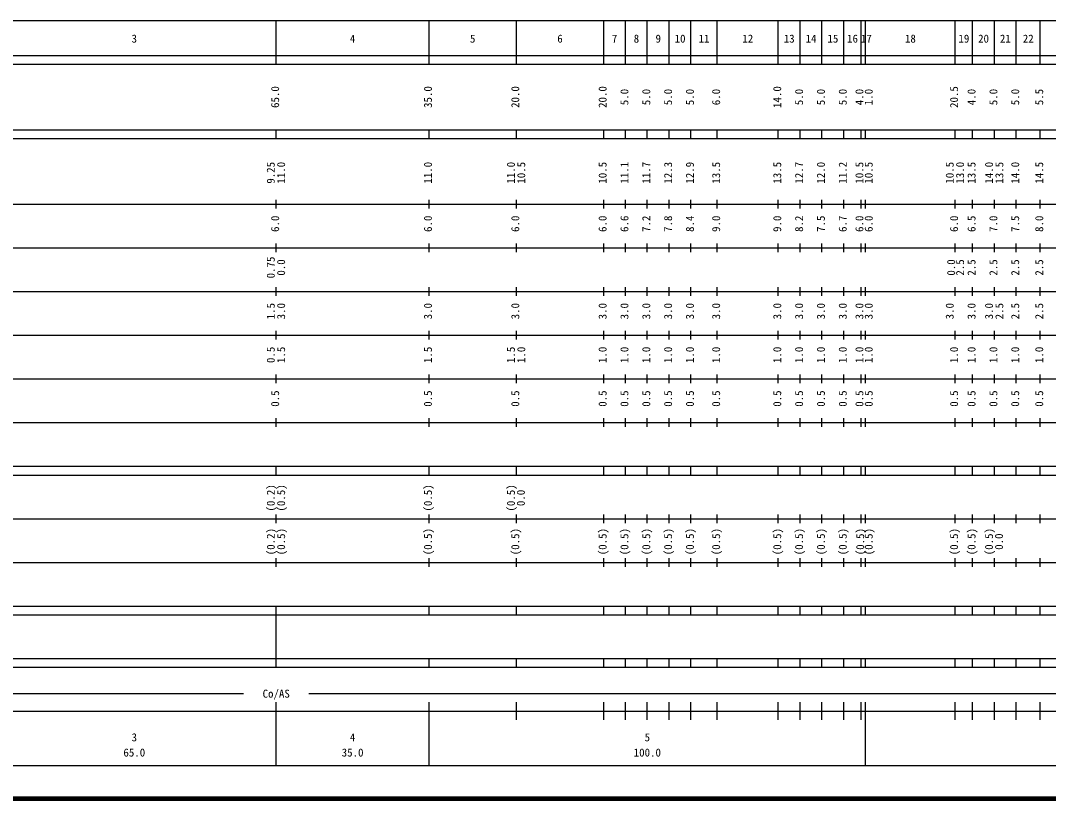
# Model space of a CAD drawing. Units: millimetres on the paper, enlarged 1000 times. Extents: x 40000 to 680000, y 20000 to 380000.
# Drawn here: x 274449 to 509866, y 20000 to 198000 of the extents above; entities that cross this region are included whole.
import ezdxf
from ezdxf.enums import TextEntityAlignment as Align

# ---------------------------------------------------------------- set-up
doc = ezdxf.new("R2010")
doc.units = ezdxf.units.MM
doc.header["$LTSCALE"] = 1000
doc.layers.add('M-TTL', color=2, linetype='Continuous', lineweight=140)
doc.layers.add('M-TTL-BAND', color=7, linetype='Continuous', lineweight=25)
doc.styles.add('ＭＳ ゴシック', font='')
doc.styles.get('ＭＳ ゴシック').set_extended_font_data('MS Gothic')

msp = doc.modelspace()

# ---------------------------------------------------------------- linework, layer by layer
at = {"layer": 'M-TTL'}
msp.add_line((40000, 20000), (680000, 20000), dxfattribs=at)
at = {"layer": 'M-TTL-BAND'}
for p, q in [((68000, 198000), (579000, 198000)), ((333000, 188000), (333000, 198000)), ((368000, 188000), (368000, 198000)), ((388000, 188000), (388000, 198000)), ((408000, 188000), (408000, 198000)), ((413000, 188000), (413000, 198000)), ((418000, 188000), (418000, 198000)), ((423000, 188000), (423000, 198000)), ((428000, 188000), (428000, 198000)), ((434000, 188000), (434000, 198000)), ((448000, 188000), (448000, 198000)), ((453000, 188000), (453000, 198000)), ((458000, 188000), (458000, 198000)), ((463000, 188000), (463000, 198000)), ((467000, 188000), (467000, 198000)), ((468000, 188000), (468000, 198000)), ((488500, 188000), (488500, 198000)), ((492500, 188000), (492500, 198000)), ((497500, 188000), (497500, 198000)), ((502500, 188000), (502500, 198000)), ((508000, 188000), (508000, 198000)), ((40000, 190000), (579000, 190000)), ((40000, 188000), (579000, 188000)), ((40000, 173000), (579000, 173000)), ((333000, 171000), (333000, 173000)), ((368000, 171000), (368000, 173000)), ((388000, 171000), (388000, 173000)), ((408000, 171000), (408000, 173000)), ((413000, 171000), (413000, 173000)), ((418000, 171000), (418000, 173000)), ((423000, 171000), (423000, 173000)), ((428000, 171000), (428000, 173000)), ((434000, 171000), (434000, 173000)), ((448000, 171000), (448000, 173000)), ((453000, 171000), (453000, 173000)), ((458000, 171000), (458000, 173000)), ((463000, 171000), (463000, 173000)), ((467000, 171000), (467000, 173000)), ((468000, 171000), (468000, 173000)), ((488500, 171000), (488500, 173000)), ((492500, 171000), (492500, 173000)), ((497500, 171000), (497500, 173000)), ((502500, 171000), (502500, 173000)), ((508000, 171000), (508000, 173000)), ((40000, 171000), (579000, 171000)), ((40000, 156000), (579000, 156000)), ((333000, 155000), (333000, 157000)), ((368000, 155000), (368000, 157000)), ((388000, 155000), (388000, 157000)), ((408000, 155000), (408000, 157000)), ((413000, 155000), (413000, 157000)), ((418000, 155000), (418000, 157000)), ((423000, 155000), (423000, 157000)), ((428000, 155000), (428000, 157000)), ((434000, 155000), (434000, 157000)), ((448000, 155000), (448000, 157000)), ((453000, 155000), (453000, 157000)), ((458000, 155000), (458000, 157000)), ((463000, 155000), (463000, 157000)), ((467000, 155000), (467000, 157000)), ((468000, 155000), (468000, 157000)), ((488500, 155000), (488500, 157000)), ((492500, 155000), (492500, 157000)), ((497500, 155000), (497500, 157000)), ((502500, 155000), (502500, 157000)), ((508000, 155000), (508000, 157000)), ((46000, 146000), (579000, 146000)), ((333000, 145000), (333000, 147000)), ((368000, 145000), (368000, 147000)), ((388000, 145000), (388000, 147000)), ((408000, 145000), (408000, 147000)), ((413000, 145000), (413000, 147000)), ((418000, 145000), (418000, 147000)), ((423000, 145000), (423000, 147000)), ((428000, 145000), (428000, 147000)), ((434000, 145000), (434000, 147000)), ((448000, 145000), (448000, 147000)), ((453000, 145000), (453000, 147000)), ((458000, 145000), (458000, 147000)), ((463000, 145000), (463000, 147000)), ((467000, 145000), (467000, 147000)), ((468000, 145000), (468000, 147000)), ((488500, 145000), (488500, 147000)), ((492500, 145000), (492500, 147000)), ((497500, 145000), (497500, 147000)), ((502500, 145000), (502500, 147000)), ((508000, 145000), (508000, 147000)), ((333000, 135000), (333000, 137000)), ((368000, 135000), (368000, 137000)), ((388000, 135000), (388000, 137000)), ((408000, 135000), (408000, 137000)), ((413000, 135000), (413000, 137000)), ((418000, 135000), (418000, 137000)), ((423000, 135000), (423000, 137000)), ((428000, 135000), (428000, 137000)), ((434000, 135000), (434000, 137000)), ((448000, 135000), (448000, 137000)), ((453000, 135000), (453000, 137000)), ((458000, 135000), (458000, 137000)), ((463000, 135000), (463000, 137000)), ((467000, 135000), (467000, 137000)), ((468000, 135000), (468000, 137000)), ((488500, 135000), (488500, 137000)), ((492500, 135000), (492500, 137000)), ((497500, 135000), (497500, 137000)), ((502500, 135000), (502500, 137000)), ((508000, 135000), (508000, 137000)), ((52000, 136000), (579000, 136000)), ((46000, 126000), (579000, 126000)), ((333000, 125000), (333000, 127000)), ((368000, 125000), (368000, 127000)), ((388000, 125000), (388000, 127000)), ((408000, 125000), (408000, 127000)), ((413000, 125000), (413000, 127000)), ((418000, 125000), (418000, 127000)), ((423000, 125000), (423000, 127000)), ((428000, 125000), (428000, 127000)), ((434000, 125000), (434000, 127000)), ((448000, 125000), (448000, 127000)), ((453000, 125000), (453000, 127000)), ((458000, 125000), (458000, 127000)), ((463000, 125000), (463000, 127000)), ((467000, 125000), (467000, 127000)), ((468000, 125000), (468000, 127000)), ((488500, 125000), (488500, 127000)), ((492500, 125000), (492500, 127000)), ((497500, 125000), (497500, 127000)), ((502500, 125000), (502500, 127000)), ((508000, 125000), (508000, 127000)), ((52000, 116000), (579000, 116000)), ((333000, 115000), (333000, 117000)), ((368000, 115000), (368000, 117000)), ((388000, 115000), (388000, 117000)), ((408000, 115000), (408000, 117000)), ((413000, 115000), (413000, 117000)), ((418000, 115000), (418000, 117000)), ((423000, 115000), (423000, 117000)), ((428000, 115000), (428000, 117000)), ((434000, 115000), (434000, 117000)), ((448000, 115000), (448000, 117000)), ((453000, 115000), (453000, 117000)), ((458000, 115000), (458000, 117000)), ((463000, 115000), (463000, 117000)), ((467000, 115000), (467000, 117000)), ((468000, 115000), (468000, 117000)), ((488500, 115000), (488500, 117000)), ((492500, 115000), (492500, 117000)), ((497500, 115000), (497500, 117000)), ((502500, 115000), (502500, 117000)), ((508000, 115000), (508000, 117000)), ((46000, 106000), (579000, 106000)), ((333000, 105000), (333000, 107000)), ((368000, 105000), (368000, 107000)), ((388000, 105000), (388000, 107000)), ((408000, 105000), (408000, 107000)), ((413000, 105000), (413000, 107000)), ((418000, 105000), (418000, 107000)), ((423000, 105000), (423000, 107000)), ((428000, 105000), (428000, 107000)), ((434000, 105000), (434000, 107000)), ((448000, 105000), (448000, 107000)), ((453000, 105000), (453000, 107000)), ((458000, 105000), (458000, 107000)), ((463000, 105000), (463000, 107000)), ((467000, 105000), (467000, 107000)), ((468000, 105000), (468000, 107000)), ((488500, 105000), (488500, 107000)), ((492500, 105000), (492500, 107000)), ((497500, 105000), (497500, 107000)), ((502500, 105000), (502500, 107000)), ((508000, 105000), (508000, 107000)), ((40000, 96000), (579000, 96000)), ((333000, 94000), (333000, 96000)), ((368000, 94000), (368000, 96000)), ((388000, 94000), (388000, 96000)), ((408000, 94000), (408000, 96000)), ((413000, 94000), (413000, 96000)), ((418000, 94000), (418000, 96000)), ((423000, 94000), (423000, 96000)), ((428000, 94000), (428000, 96000)), ((434000, 94000), (434000, 96000)), ((448000, 94000), (448000, 96000)), ((453000, 94000), (453000, 96000)), ((458000, 94000), (458000, 96000)), ((463000, 94000), (463000, 96000)), ((467000, 94000), (467000, 96000)), ((468000, 94000), (468000, 96000)), ((488500, 94000), (488500, 96000)), ((492500, 94000), (492500, 96000)), ((497500, 94000), (497500, 96000)), ((502500, 94000), (502500, 96000)), ((508000, 94000), (508000, 96000)), ((40000, 94000), (579000, 94000)), ((333000, 83000), (333000, 85000)), ((368000, 83000), (368000, 85000)), ((388000, 83000), (388000, 85000)), ((408000, 83000), (408000, 85000)), ((413000, 83000), (413000, 85000)), ((418000, 83000), (418000, 85000)), ((423000, 83000), (423000, 85000)), ((428000, 83000), (428000, 85000)), ((434000, 83000), (434000, 85000)), ((448000, 83000), (448000, 85000)), ((453000, 83000), (453000, 85000)), ((458000, 83000), (458000, 85000)), ((463000, 83000), (463000, 85000)), ((467000, 83000), (467000, 85000)), ((468000, 83000), (468000, 85000)), ((488500, 83000), (488500, 85000)), ((492500, 83000), (492500, 85000)), ((497500, 83000), (497500, 85000)), ((502500, 83000), (502500, 85000)), ((508000, 83000), (508000, 85000)), ((49000, 84000), (579000, 84000)), ((40000, 74000), (579000, 74000)), ((333000, 73000), (333000, 75000)), ((368000, 73000), (368000, 75000)), ((388000, 73000), (388000, 75000)), ((408000, 73000), (408000, 75000)), ((413000, 73000), (413000, 75000)), ((418000, 73000), (418000, 75000)), ((423000, 73000), (423000, 75000)), ((428000, 73000), (428000, 75000)), ((434000, 73000), (434000, 75000)), ((448000, 73000), (448000, 75000)), ((453000, 73000), (453000, 75000)), ((458000, 73000), (458000, 75000)), ((463000, 73000), (463000, 75000)), ((467000, 73000), (467000, 75000)), ((468000, 73000), (468000, 75000)), ((488500, 73000), (488500, 75000)), ((492500, 73000), (492500, 75000)), ((497500, 73000), (497500, 75000)), ((502500, 73000), (502500, 75000)), ((508000, 73000), (508000, 75000)), ((40000, 64000), (579000, 64000)), ((333000, 62000), (333000, 64000)), ((368000, 62000), (368000, 64000)), ((388000, 62000), (388000, 64000)), ((408000, 62000), (408000, 64000)), ((413000, 62000), (413000, 64000)), ((418000, 62000), (418000, 64000)), ((423000, 62000), (423000, 64000)), ((428000, 62000), (428000, 64000)), ((434000, 62000), (434000, 64000)), ((448000, 62000), (448000, 64000)), ((453000, 62000), (453000, 64000)), ((458000, 62000), (458000, 64000)), ((463000, 62000), (463000, 64000)), ((467000, 62000), (467000, 64000)), ((468000, 62000), (468000, 64000)), ((488500, 62000), (488500, 64000)), ((492500, 62000), (492500, 64000)), ((497500, 62000), (497500, 64000)), ((502500, 62000), (502500, 64000)), ((508000, 62000), (508000, 64000)), ((40000, 62000), (579000, 62000)), ((333000, 52000), (333000, 62000)), ((40000, 52000), (579000, 52000)), ((333000, 50000), (333000, 52000)), ((368000, 50000), (368000, 52000)), ((388000, 50000), (388000, 52000)), ((408000, 50000), (408000, 52000)), ((413000, 50000), (413000, 52000)), ((418000, 50000), (418000, 52000)), ((423000, 50000), (423000, 52000)), ((428000, 50000), (428000, 52000)), ((434000, 50000), (434000, 52000)), ((448000, 50000), (448000, 52000)), ((453000, 50000), (453000, 52000)), ((458000, 50000), (458000, 52000)), ((463000, 50000), (463000, 52000)), ((467000, 50000), (467000, 52000)), ((468000, 50000), (468000, 52000)), ((488500, 50000), (488500, 52000)), ((492500, 50000), (492500, 52000)), ((497500, 50000), (497500, 52000)), ((502500, 50000), (502500, 52000)), ((508000, 50000), (508000, 52000)), ((40000, 50000), (579000, 50000)), ((71000, 44000), (325500, 44000)), ((340500, 44000), (565000, 44000)), ((333000, 27500), (333000, 42000)), ((368000, 27500), (368000, 42000)), ((388000, 38000), (388000, 42000)), ((408000, 38000), (408000, 42000)), ((413000, 38000), (413000, 42000)), ((418000, 38000), (418000, 42000)), ((423000, 38000), (423000, 42000)), ((428000, 38000), (428000, 42000)), ((434000, 38000), (434000, 42000)), ((448000, 38000), (448000, 42000)), ((453000, 38000), (453000, 42000)), ((458000, 38000), (458000, 42000)), ((463000, 38000), (463000, 42000)), ((467000, 38000), (467000, 42000)), ((468000, 27500), (468000, 42000)), ((488500, 38000), (488500, 42000)), ((492500, 38000), (492500, 42000)), ((497500, 38000), (497500, 42000)), ((502500, 38000), (502500, 42000)), ((508000, 38000), (508000, 42000)), ((40000, 40000), (579000, 40000)), ((68000, 27500), (579000, 27500))]:
    msp.add_line(p, q, dxfattribs=at)

# ---------------------------------------------------------------- texts
at = {"layer": 'M-TTL-BAND', "style": 'ＭＳ ゴシック'}
for s, p in [('3', (300500, 192405)), ('4', (350500, 192405)), ('5', (378000, 192405)), ('6', (398000, 192405)), ('7', (410500, 192405)), ('8', (415500, 192405)), ('9', (420500, 192405)), ('10', (425500, 192405)), ('11', (431000, 192405)), ('12', (441000, 192405)), ('13', (450500, 192405)), ('14', (455500, 192405)), ('15', (460500, 192405)), ('16', (465000, 192405)), ('17', (468165, 192405)), ('18', (478250, 192405)), ('19', (490500, 192405)), ('20', (495000, 192405)), ('21', (500000, 192405)), ('22', (505250, 192405)), ('Co/AS', (333000, 42500)), ('3', (300500, 32523)), ('4', (350500, 32523)), ('5', (418000, 32523)), ('65.0', (300500, 29033)), ('35.0', (350500, 29033)), ('100.0', (418000, 29033))]:
    msp.add_text(s, height=1833, dxfattribs=at).set_placement(p, align=Align.BOTTOM_CENTER)
for s, p in [('65.0', (334213, 180500)), ('35.0', (369213, 180500)), ('20.0', (389213, 180500)), ('20.0', (409213, 180500)), ('5.0', (414213, 180500)), ('5.0', (419213, 180500)), ('5.0', (424213, 180500)), ('5.0', (429213, 180500)), ('6.0', (435213, 180500)), ('14.0', (449213, 180500)), ('5.0', (454213, 180500)), ('5.0', (459213, 180500)), ('5.0', (464213, 180500)), ('4.0', (468027, 180500)), ('1.0', (470156, 180500)), ('20.5', (489713, 180500)), ('4.0', (493713, 180500)), ('5.0', (498713, 180500)), ('5.0', (503713, 180500)), ('5.5', (509213, 180500)), ('9.25', (333213, 163174)), ('11.0', (335583, 163174)), ('11.0', (369213, 163174)), ('11.0', (388213, 163174)), ('10.5', (390583, 163174)), ('10.5', (409213, 163174)), ('11.1', (414213, 163174)), ('11.7', (419213, 163174)), ('12.3', (424213, 163174)), ('12.9', (429213, 163174)), ('13.5', (435213, 163174)), ('13.5', (449213, 163174)), ('12.7', (454213, 163174)), ('12.0', (459213, 163174)), ('11.2', (464213, 163174)), ('10.5', (468027, 163174)), ('10.5', (470156, 163174)), ('10.5', (488713, 163174)), ('13.0', (491083, 163174)), ('13.5', (493713, 163174)), ('14.0', (497713, 163174)), ('13.5', (500083, 163174)), ('14.0', (503713, 163174)), ('14.5', (509213, 163174)), ('6.0', (334213, 151500)), ('6.0', (369213, 151500)), ('6.0', (389213, 151500)), ('6.0', (409213, 151500)), ('6.6', (414213, 151500)), ('7.2', (419213, 151500)), ('7.8', (424213, 151500)), ('8.4', (429213, 151500)), ('9.0', (435213, 151500)), ('9.0', (449213, 151500)), ('8.2', (454213, 151500)), ('7.5', (459213, 151500)), ('6.7', (464213, 151500)), ('6.0', (468027, 151500)), ('6.0', (470156, 151500)), ('6.0', (489713, 151500)), ('6.5', (493713, 151500)), ('7.0', (498713, 151500)), ('7.5', (503713, 151500)), ('8.0', (509213, 151500)), ('0.75', (333213, 141500)), ('0.0', (335583, 141500)), ('0.0', (489041, 141500)), ('2.5', (491083, 141500)), ('2.5', (493713, 141500)), ('2.5', (498713, 141500)), ('2.5', (503713, 141500)), ('2.5', (509213, 141500)), ('1.5', (333213, 131500)), ('3.0', (335583, 131500)), ('3.0', (369213, 131500)), ('3.0', (389213, 131500)), ('3.0', (409213, 131500)), ('3.0', (414213, 131500)), ('3.0', (419213, 131500)), ('3.0', (424213, 131500)), ('3.0', (429213, 131500)), ('3.0', (435213, 131500)), ('3.0', (449213, 131500)), ('3.0', (454213, 131500)), ('3.0', (459213, 131500)), ('3.0', (464213, 131500)), ('3.0', (468027, 131500)), ('3.0', (470156, 131500)), ('3.0', (488713, 131500)), ('3.0', (493713, 131500)), ('3.0', (497713, 131500)), ('2.5', (500083, 131500)), ('2.5', (503713, 131500)), ('2.5', (509213, 131500)), ('0.5', (333213, 121500)), ('1.5', (335583, 121500)), ('1.5', (369213, 121500)), ('1.5', (388213, 121500)), ('1.0', (390583, 121500)), ('1.0', (409213, 121500)), ('1.0', (414213, 121500)), ('1.0', (419213, 121500)), ('1.0', (424213, 121500)), ('1.0', (429213, 121500)), ('1.0', (435213, 121500)), ('1.0', (449213, 121500)), ('1.0', (454213, 121500)), ('1.0', (459213, 121500)), ('1.0', (464213, 121500)), ('1.0', (468027, 121500)), ('1.0', (470156, 121500)), ('1.0', (489713, 121500)), ('1.0', (493713, 121500)), ('1.0', (498713, 121500)), ('1.0', (503713, 121500)), ('1.0', (509213, 121500)), ('0.5', (334213, 111500)), ('0.5', (369213, 111500)), ('0.5', (389213, 111500)), ('0.5', (409213, 111500)), ('0.5', (414213, 111500)), ('0.5', (419213, 111500)), ('0.5', (424213, 111500)), ('0.5', (429213, 111500)), ('0.5', (435213, 111500)), ('0.5', (449213, 111500)), ('0.5', (454213, 111500)), ('0.5', (459213, 111500)), ('0.5', (464213, 111500)), ('0.5', (468027, 111500)), ('0.5', (470156, 111500)), ('0.5', (489713, 111500)), ('0.5', (493713, 111500)), ('0.5', (498713, 111500)), ('0.5', (503713, 111500)), ('0.5', (509213, 111500)), ('(0.2)', (333213, 88764)), ('(0.5)', (335583, 88764)), ('(0.5)', (369213, 88764)), ('(0.5)', (388213, 88764)), ('0.0', (390486, 88764)), ('(0.2)', (333213, 78764)), ('(0.5)', (335583, 78764)), ('(0.5)', (369213, 78764)), ('(0.5)', (389213, 78764)), ('(0.5)', (409213, 78764)), ('(0.5)', (414213, 78764)), ('(0.5)', (419213, 78764)), ('(0.5)', (424213, 78764)), ('(0.5)', (429213, 78764)), ('(0.5)', (435213, 78764)), ('(0.5)', (449213, 78764)), ('(0.5)', (454213, 78764)), ('(0.5)', (459213, 78764)), ('(0.5)', (464213, 78764)), ('(0.5)', (468213, 78764)), ('(0.5)', (470156, 78764)), ('(0.5)', (489713, 78764)), ('(0.5)', (493713, 78764)), ('(0.5)', (497713, 78764)), ('0.0', (500001, 78764))]:
    msp.add_text(s, height=1833, rotation=90, dxfattribs=at).set_placement(p, align=Align.BOTTOM_CENTER)

doc.saveas('drawing.dxf')
